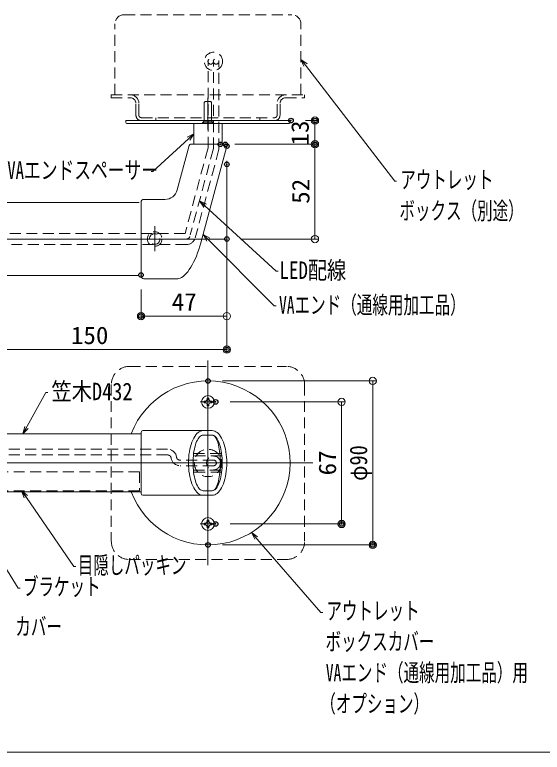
# Model space of a CAD drawing. Units: millimetres, scale not verified. Extents: x -1002 to 998, y -692 to 692.
# Drawn here: x 339.9 to 629.1, y -230.8 to 173.9 of the extents above; entities that cross this region are included whole.
import ezdxf
from ezdxf.enums import TextEntityAlignment as Align

# ---------------------------------------------------------------- set-up
doc = ezdxf.new("R2010")
doc.units = ezdxf.units.MM
doc.header["$LTSCALE"] = 5
doc.header["$PDMODE"] = 32
doc.header["$PDSIZE"] = 2.5
doc.linetypes.add('CHAIN2', pattern=[12, 9, -1, 1, -1])
doc.linetypes.add('DASHED1', pattern=[1.8, 1.2, -0.6])
for name, color, linetype, lineweight in [('0-0_zumenwaku', 6, 'Continuous', 9), ('0-2_center', 5, 'Continuous', 9), ('0-3_1', 3, 'Continuous', 9), ('0-4_sunpou', 1, 'Continuous', 9), ('0-5_0', 7, 'Continuous', 9), ('0-7_02壁', 1, 'Continuous', 9), ('0-9_CSLAYER1', 3, 'Continuous', 9), ('0-A_GRE_SSD', 134, 'DASHED1', 9), ('0-B_05製品投影', 4, 'Continuous', 9), ('0-C_6', 5, 'DASHED1', 9), ('0-D_CYA_M', 4, 'Continuous', 9), ('0-E_ナベ小ネジ', 7, 'Continuous', 9), ('1-0_BLU_SSD', 134, 'DASHED1', 9), ('1-2_RED_SSD', 7, 'DASHED1', 9), ('1-8_4', 6, 'DASHED1', 9), ('2-1_08文字', 2, 'Continuous', 9)]:
    doc.layers.add(name, color=color, linetype=linetype, lineweight=lineweight)
doc.layers.add('0-6_DEFPOINTS', color=7, linetype='Continuous')
doc.styles.add('ＭＳ ゴシック', font='')
doc.styles.get('ＭＳ ゴシック').set_extended_font_data('MS Gothic')

# ---------------------------------------------------------------- blocks, each defined once
blk = doc.blocks.new('_ORIGIN')
at = {"layer": '0-5_0', "color": 1}
blk.add_line((0, 0), (-5, 0), dxfattribs=at)
blk.add_circle((0, 0), 2.5, dxfattribs=at)
blk = doc.blocks.new('首下ｻﾗ特小ﾈｼﾞL12用')
at = {"layer": '0-5_0'}
for p, q in [((22.51, 0), (-64.08, 0)), ((-51.5, 10), (-53.5, 8)), ((-53.5, 8), (-53.5, -8)), ((0, 10), (-51.5, 10)), ((0, 10), (0, -10)), ((-53.5, -8), (-51.5, -10)), ((0, -10), (-51.5, -10))]:
    blk.add_line(p, q, dxfattribs=at)
blk = doc.blocks.new('頭部ｻﾗ特')
at = {"layer": '0-5_0'}
for p, q in [((0, 10), (5, 15)), ((0, 10), (0, -10)), ((5, 15), (5, -15)), ((6.5, 15), (5, 15)), ((6.5, 15), (6.5, -15)), ((0, -10), (5, -15)), ((6.5, -15), (5, -15))]:
    blk.add_line(p, q, dxfattribs=at)
blk = doc.blocks.new('Kｻﾗ特M4X12小ﾈｼﾞ')
at = {"layer": '0-5_0'}
for name in ['首下ｻﾗ特小ﾈｼﾞL12用', '頭部ｻﾗ特']:
    blk.add_blockref(name, (-6.5, 0), dxfattribs=at)
blk = doc.blocks.new('_Open30')
at = {"layer": '0-4_sunpou', "color": 7}
blk.add_line((0, 0), (-5, 0), dxfattribs=at)
blk.add_lwpolyline([(-5, 1.34), (0, 0), (-5, -1.34)], dxfattribs=at)

msp = doc.modelspace()

# ---------------------------------------------------------------- linework, layer by layer
at = {"layer": '0-0_zumenwaku'}
msp.add_line((-1002.258, -230.827), (642.742, -230.827), dxfattribs=at)
at = {"layer": '0-2_center'}
for p, q in [((416.579, 44.176), (416.579, 57.848)), ((-408.062, 50.847), (456.144, 50.847)), ((445.798, -15.877), (445.798, -128.214)), ((-408.893, -72.046), (503.374, -72.046))]:
    msp.add_line(p, q, dxfattribs=at)
at = {"layer": '0-3_1'}
for p, q in [((136.172, 70.847), (408.133, 70.847)), ((136.172, 30.847), (408.133, 30.847)), ((409.079, -56.046), (135.172, -56.046)), ((135.172, -87.849), (409.079, -87.849))]:
    msp.add_line(p, q, dxfattribs=at)
at = {"layer": '0-4_sunpou'}
for p, q in [((499.272, 115.847), (506.47, 115.847)), ((504.47, 106.847), (504.47, 111.847)), ((460.589, 102.847), (506.47, 102.847)), ((463.322, 102.847), (506.47, 102.847)), ((504.47, 54.847), (504.47, 98.847)), ((456.122, 93.84), (456.122, -11.841)), ((456.122, 83.84), (456.122, 6.557)), ((464.122, 50.847), (506.47, 50.847)), ((409.079, 23.097), (409.079, 6.557)), ((452.122, 8.557), (413.079, 8.557)), ((310.144, -9.841), (452.122, -9.841))]:
    msp.add_line(p, q, dxfattribs=at)
at = {"layer": '0-5_0', "linetype": 'DASHED1'}
for radius in [4, 2.9]:
    msp.add_circle((416.579, 50.847), radius, dxfattribs=at)
at = {"layer": '0-6_DEFPOINTS'}
for p in [(491.272, 115.847), (504.47, 115.847), (452.589, 102.847), (455.322, 102.847), (456.122, 101.84), (504.47, 102.847), (456.122, 91.84), (456.122, 50.847), (409.079, 31.097), (409.079, 8.557), (456.122, -9.841), (445.798, -27.046), (449.998, -38.546), (449.998, -105.546), (519.081, -105.546), (445.798, -117.046), (536.124, -117.046)]:
    msp.add_point(p, dxfattribs=at)
at = {"layer": '0-7_02壁'}
for p, q in [((453.798, -27.046), (538.124, -27.046)), ((536.124, -31.046), (536.124, -113.046)), ((457.998, -38.546), (521.081, -38.546)), ((519.081, -42.546), (519.081, -101.546)), ((457.998, -105.546), (521.081, -105.546)), ((453.798, -117.046), (538.124, -117.046))]:
    msp.add_line(p, q, dxfattribs=at)
at = {"layer": '0-9_CSLAYER1'}
for p, q in [((428.944, 77.785), (435.501, 102.254)), ((436.273, 102.847), (455.322, 102.847)), ((456.095, 101.84), (441.877, 48.776)), ((409.079, 30.597), (409.079, 71.097)), ((410.579, 72.597), (422.183, 72.597)), ((429.283, 29.097), (410.579, 29.097)), ((409.079, -88.796), (409.079, -55.296)), ((410.079, -54.296), (445.622, -54.296)), ((443.122, -54.296), (448.122, -54.296)), ((445.622, -89.796), (410.079, -89.796)), ((448.122, -89.796), (443.122, -89.796))]:
    msp.add_line(p, q, dxfattribs=at)
for points in [[(441.877, 48.777), (441.342, 46.898), (440.752, 45.048), (440.112, 43.243), (439.426, 41.495), (438.701, 39.819), (437.94, 38.227), (437.151, 36.73), (436.339, 35.341), (435.511, 34.07), (434.672, 32.927), (433.829, 31.92), (432.988, 31.057), (432.156, 30.345), (431.34, 29.789), (430.545, 29.393), (429.777, 29.161), (429.043, 29.093), (428.936, 29.097)], [(448.122, -89.796), (448.819, -89.728), (449.511, -89.526), (450.193, -89.191), (450.858, -88.725), (451.503, -88.133), (452.122, -87.418), (452.711, -86.586), (453.264, -85.643), (453.779, -84.597), (454.251, -83.455), (454.675, -82.227), (455.05, -80.921), (455.373, -79.547), (455.64, -78.117), (455.85, -76.64), (456.001, -75.128), (456.092, -73.593), (456.122, -72.046), (456.092, -70.499), (456.001, -68.963), (455.85, -67.452), (455.64, -65.975), (455.373, -64.544), (455.05, -63.171), (454.675, -61.865), (454.251, -60.636), (453.779, -59.495), (453.264, -58.448), (452.711, -57.506), (452.122, -56.674), (451.503, -55.959), (450.858, -55.366), (450.193, -54.9), (449.511, -54.565), (448.819, -54.363), (448.122, -54.296)]]:
    msp.add_lwpolyline(points, dxfattribs=at)
for centre, radius, start, end in [((436.273, 102.047), 0.8, 90, 165), ((455.322, 102.047), 0.8, 345, 90), ((422.183, 79.597), 7, 270, 345), ((410.579, 71.097), 1.5, 90, 180), ((410.579, 30.597), 1.5, 180, 270), ((410.079, -55.296), 1, 90, 180), ((410.079, -88.796), 1, 180, 270)]:
    msp.add_arc(centre, radius, start, end, dxfattribs=at)
at = {"layer": '0-A_GRE_SSD'}
for p, q in [((445.822, 100.897), (445.822, 148.347)), ((448.822, 100.502), (448.822, 148.347)), ((451.822, 100.107), (451.822, 148.347)), ((445.822, 100.897), (433.215, 53.847)), ((448.822, 100.502), (436.113, 53.071)), ((451.822, 100.107), (438.812, 51.553)), ((433.215, 53.847), (142.655, 53.847)), ((433.983, 50.847), (144.426, 50.847)), ((433.983, 47.847), (146.414, 47.847)), ((318.644, -64.546), (423.63, -64.546)), ((318.644, -67.646), (423.642, -67.646)), ((448.896, -70.496), (430.517, -70.496)), ((448.896, -73.596), (430.53, -73.596))]:
    msp.add_line(p, q, dxfattribs=at)
for centre, radius, start, end in [((433.983, 52.847), 2, 270, 345), ((433.983, 52.847), 5, 270, 345), ((423.63, -69.546), 5, 5.15855, 90), ((423.642, -69.646), 2, 359.86524, 90), ((430.53, -68.596), 5, 192.17749, 270), ((430.517, -68.496), 2, 197.4708, 270), ((448.896, -72.046), 1.55, 270, 90)]:
    msp.add_arc(centre, radius, start, end, dxfattribs=at)
at = {"layer": '0-B_05製品投影'}
for p, q in [((490.798, 115.847), (400.798, 115.847)), ((400.798, 114.747), (400.798, 115.847)), ((490.298, 114.247), (401.298, 114.247)), ((453.59, 114.247), (438.115, 114.247)), ((438.115, 114.247), (438.115, 102.847)), ((453.59, 114.247), (453.59, 102.847)), ((490.798, 114.747), (490.798, 115.847))]:
    msp.add_line(p, q, dxfattribs=at)
for centre, start, end in [((401.298, 114.747), 180, 270), ((490.298, 114.747), 270, 0)]:
    msp.add_arc(centre, 0.5, start, end, dxfattribs=at)
at = {"layer": '0-C_6'}
for p, q in [((448.122, -56.796), (443.122, -56.796)), ((453.439, -68.143), (437.805, -68.143)), ((437.939, -66.946), (453.305, -66.946)), ((437.805, -75.946), (453.439, -75.946)), ((453.305, -77.146), (437.939, -77.146)), ((443.122, -87.296), (448.122, -87.296))]:
    msp.add_line(p, q, dxfattribs=at)
for points in [[(443.122, -54.296), (442.425, -54.363), (441.733, -54.565), (441.052, -54.9), (440.386, -55.366), (439.741, -55.959), (439.122, -56.674), (438.534, -57.506), (437.98, -58.448), (437.465, -59.495), (436.994, -60.636), (436.569, -61.865), (436.194, -63.171), (435.872, -64.544), (435.605, -65.975), (435.395, -67.452), (435.244, -68.963), (435.153, -70.499), (435.122, -72.046), (435.153, -73.593), (435.244, -75.128), (435.395, -76.64), (435.605, -78.117), (435.872, -79.547), (436.194, -80.921), (436.569, -82.227), (436.994, -83.455), (437.465, -84.597), (437.98, -85.643), (438.534, -86.586), (439.122, -87.418), (439.741, -88.133), (440.386, -88.725), (441.052, -89.191), (441.733, -89.526), (442.425, -89.728), (443.122, -89.796)], [(443.122, -56.796), (442.643, -56.854), (442.167, -57.027), (441.699, -57.315), (441.241, -57.715), (440.798, -58.224), (440.372, -58.839), (439.967, -59.554), (439.587, -60.363), (439.233, -61.262), (438.909, -62.243), (438.617, -63.299), (438.359, -64.421), (438.137, -65.601), (437.954, -66.83), (437.81, -68.099), (437.706, -69.398), (437.643, -70.717), (437.622, -72.046), (437.643, -73.375), (437.706, -74.694), (437.81, -75.993), (437.954, -77.261), (438.137, -78.491), (438.359, -79.671), (438.617, -80.793), (438.909, -81.848), (439.233, -82.829), (439.587, -83.728), (439.967, -84.538), (440.372, -85.253), (440.798, -85.867), (441.241, -86.376), (441.699, -86.776), (442.167, -87.064), (442.643, -87.238), (443.122, -87.296)], [(448.122, -87.296), (448.602, -87.238), (449.077, -87.064), (449.546, -86.776), (450.003, -86.376), (450.447, -85.867), (450.872, -85.253), (451.277, -84.538), (451.657, -83.728), (452.011, -82.829), (452.335, -81.848), (452.627, -80.793), (452.885, -79.671), (453.107, -78.491), (453.29, -77.261), (453.435, -75.993), (453.539, -74.694), (453.601, -73.375), (453.622, -72.046), (453.601, -70.717), (453.539, -69.398), (453.435, -68.099), (453.29, -66.83), (453.107, -65.601), (452.885, -64.421), (452.627, -63.299), (452.335, -62.243), (452.011, -61.262), (451.657, -60.363), (451.277, -59.554), (450.872, -58.839), (450.447, -58.224), (450.003, -57.715), (449.546, -57.315), (449.077, -57.027), (448.602, -56.854), (448.122, -56.796)], [(448.122, -87.296), (448.514, -87.238), (448.904, -87.064), (449.287, -86.776), (449.661, -86.376), (450.024, -85.867), (450.372, -85.253), (450.703, -84.538), (451.015, -83.728), (451.304, -82.829), (451.569, -81.848), (451.808, -80.793), (452.019, -79.671), (452.201, -78.491), (452.351, -77.261), (452.469, -75.993), (452.554, -74.694), (452.605, -73.375), (452.622, -72.046), (452.605, -70.717), (452.554, -69.398), (452.469, -68.099), (452.351, -66.83), (452.201, -65.601), (452.019, -64.421), (451.808, -63.299), (451.569, -62.243), (451.304, -61.262), (451.015, -60.363), (450.703, -59.554), (450.372, -58.839), (450.024, -58.224), (449.661, -57.715), (449.287, -57.315), (448.904, -57.027), (448.514, -56.854), (448.122, -56.796)]]:
    msp.add_lwpolyline(points, dxfattribs=at)
msp.add_circle((448.822, -72.046), 3.8, dxfattribs=at)
at = {"layer": '0-D_CYA_M'}
msp.add_arc((445.798, -72.046), 45, 200.55992, 159.1725, dxfattribs=at)
at = {"layer": '0-E_ナベ小ネジ', "linetype": 'CHAIN2'}
for p, q in [((445.798, -42.746), (445.798, -34.346)), ((449.998, -38.546), (441.598, -38.546)), ((445.798, -109.746), (445.798, -101.346)), ((449.998, -105.546), (441.598, -105.546))]:
    msp.add_line(p, q, dxfattribs=at)
at = {"layer": '0-E_ナベ小ネジ'}
for p, q in [((443.698, -38.046), (443.698, -39.046)), ((444.423, -38.046), (443.698, -38.046)), ((443.698, -39.046), (444.423, -39.046)), ((445.298, -36.446), (445.298, -37.171)), ((446.298, -36.446), (445.298, -36.446)), ((445.298, -39.921), (445.298, -40.646)), ((446.298, -37.171), (446.298, -36.446)), ((446.298, -40.646), (446.298, -39.921)), ((447.898, -38.046), (447.173, -38.046)), ((447.173, -39.046), (447.898, -39.046)), ((447.898, -39.046), (447.898, -38.046)), ((445.298, -40.646), (446.298, -40.646)), ((443.698, -105.046), (443.698, -106.046)), ((444.423, -105.046), (443.698, -105.046)), ((445.298, -103.446), (445.298, -104.171)), ((446.298, -103.446), (445.298, -103.446)), ((446.298, -104.171), (446.298, -103.446)), ((447.898, -105.046), (447.173, -105.046)), ((447.898, -106.046), (447.898, -105.046)), ((443.698, -106.046), (444.423, -106.046)), ((445.298, -106.921), (445.298, -107.646)), ((445.298, -107.646), (446.298, -107.646)), ((446.298, -107.646), (446.298, -106.921)), ((447.173, -106.046), (447.898, -106.046))]:
    msp.add_line(p, q, dxfattribs=at)
for centre in [(445.798, -38.546), (445.798, -105.546)]:
    msp.add_circle(centre, 3.5, dxfattribs=at)
for centre, start, end in [((444.423, -37.171), 270, 0), ((444.423, -39.921), 0, 90), ((447.173, -37.171), 180, 270), ((447.173, -39.921), 90, 180), ((444.423, -104.171), 270, 0), ((447.173, -104.171), 180, 270), ((444.423, -106.921), 0, 90), ((447.173, -106.921), 90, 180)]:
    msp.add_arc(centre, 0.875, start, end, dxfattribs=at)
at = {"layer": '1-0_BLU_SSD'}
for p, q in [((399.798, 173.947), (491.798, 173.947)), ((394.798, 129.947), (394.798, 168.947)), ((496.798, 129.947), (496.798, 168.947)), ((498.798, 128.347), (498.798, 129.947)), ((392.798, 128.347), (403.298, 128.347)), ((488.298, 128.347), (498.798, 128.347)), ((406.298, 118.847), (406.298, 125.347)), ((407.898, 118.847), (407.898, 125.347)), ((483.698, 118.847), (483.698, 125.347)), ((485.298, 118.847), (485.298, 125.347)), ((409.298, 117.447), (482.298, 117.447)), ((417.298, 117.447), (417.298, 115.847)), ((474.298, 117.447), (474.298, 115.847)), ((409.298, 115.847), (482.298, 115.847)), ((402.798, -19.046), (488.798, -19.046)), ((392.798, -29.046), (392.798, -115.046)), ((498.798, -29.046), (498.798, -115.046)), ((402.798, -125.046), (488.798, -125.046))]:
    msp.add_line(p, q, dxfattribs=at)
msp.add_lwpolyline([(392.798, 128.347), (392.798, 129.947), (498.798, 129.947)], dxfattribs=at)
for centre, radius in [((448.798, 148.347), 5), ((447.298, 148.347), 1.5), ((450.298, 148.347), 1.5), ((445.798, -72.046), 7.5)]:
    msp.add_circle(centre, radius, dxfattribs=at)
for centre, radius, start, end in [((399.798, 168.947), 5, 90, 180), ((491.798, 168.947), 5, 0, 90), ((403.298, 125.347), 4.6, 0, 90), ((488.298, 125.347), 4.6, 90, 180), ((403.298, 125.347), 3, 0, 90), ((488.298, 125.347), 3, 90, 180), ((409.298, 118.847), 3, 180, 270), ((409.298, 118.847), 1.4, 180, 270.00799), ((482.298, 118.847), 3, 270, 0), ((482.298, 118.847), 1.4, 269.99201, 0), ((402.798, -29.046), 10, 90, 180), ((488.798, -29.046), 10, 0, 90), ((402.798, -115.046), 10, 180, 270), ((488.798, -115.046), 10, 270, 0)]:
    msp.add_arc(centre, radius, start, end, dxfattribs=at)
at = {"layer": '1-2_RED_SSD'}
for p, q in [((408.281, -76.906), (319.921, -76.906)), ((408.281, -76.906), (408.281, -87.322)), ((408.281, -87.322), (319.921, -87.322))]:
    msp.add_line(p, q, dxfattribs=at)
at = {"layer": '2-1_08文字', "color": 1}
for points in [[(549.237, 82.609), (548.237, 82.609), (497.415, 148.66)], [(414.575, 87.842), (415.575, 87.842), (437.364, 107.887)], [(484.258, 33.127), (483.258, 33.127), (441.968, 71.173)], [(483.101, 14.261), (482.101, 14.261), (443.833, 52.63)], [(357.932, -33.423), (356.932, -33.423), (344.772, -55.19)], [(373.282, -128.85), (372.282, -128.85), (344.214, -88.136)], [(342.773, -140.746), (341.773, -140.746), (319.19, -104.591)], [(508.734, -154.042), (507.734, -154.042), (470.243, -110.996)]]:
    msp.add_lwpolyline(points, dxfattribs=at)

# ---------------------------------------------------------------- block references
at = {"layer": '0-4_sunpou', "xscale": 0.8, "yscale": 0.8}
for p, rotation in [((504.47, 115.847), 90), ((504.47, 102.847), 270), ((504.47, 102.847), 90), ((504.47, 50.847), 270), ((409.079, 8.557), 180)]:
    msp.add_blockref('_ORIGIN', p, dxfattribs=dict(at, rotation=rotation))
for p in [(456.122, 8.557), (456.122, -9.841)]:
    msp.add_blockref('_ORIGIN', p, dxfattribs=at)
at = {"layer": '0-7_02壁', "xscale": 0.8, "yscale": 0.8}
for p, rotation in [((536.124, -27.046), 90), ((519.081, -38.546), 90), ((519.081, -105.546), 270), ((536.124, -117.046), 270)]:
    msp.add_blockref('_ORIGIN', p, dxfattribs=dict(at, rotation=rotation))
at = {"layer": '1-8_4', "xscale": 0.2, "yscale": 0.2, "rotation": 270}
msp.add_blockref('Kｻﾗ特M4X12小ﾈｼﾞ', (445.798, 114.247), dxfattribs=at)
at = {"layer": '2-1_08文字', "xscale": 0.8, "yscale": 0.8}
for p, rotation in [((496.798, 149.447), 128.11627), ((438.115, 108.547), 41.33354), ((441.224, 71.842), 138.02374), ((443.118, 53.329), 135.66252), ((344.254, -56.046), 238.84207), ((343.633, -87.322), 125.52562), ((469.576, -110.25), 131.80264)]:
    msp.add_blockref('_Open30', p, dxfattribs=dict(at, rotation=rotation))

# ---------------------------------------------------------------- texts
at = {"layer": '0-4_sunpou', "color": 2, "style": 'ＭＳ ゴシック', "width": 1.05}
for s, p in [('13', (503.932, 102.18)), ('52', (504.32, 70.18))]:
    msp.add_text(s, height=9.604, rotation=90, dxfattribs=at).set_placement(p, align=Align.BOTTOM_LEFT)
for s, p in [('47', (425.934, 8.706)), ('150', (370.633, -9.692))]:
    msp.add_text(s, height=9.604, dxfattribs=at).set_placement(p, align=Align.BOTTOM_LEFT)
at = {"layer": '0-7_02壁', "color": 2, "style": 'ＭＳ ゴシック'}
for s, width, p in [('φ90', 0.85, (535.975, -81.879)), ('67', 1.05, (518.931, -78.879))]:
    msp.add_text(s, height=9.604, rotation=90, dxfattribs=dict(at, width=width)).set_placement(p, align=Align.BOTTOM_LEFT)
at = {"layer": '2-1_08文字', "style": 'ＭＳ ゴシック'}
for s, height, width, p in [('VAエンドスペーサー', 9.621, 0.7, (335.766, 80.992)), ('アウトレット', 9.604, 0.65, (551.237, 75.758)), ('ボックス（別途）', 9.604, 0.65, (550.782, 58.691)), ('LED配線', 9.604, 0.8, (484.924, 26.064)), ('VAエンド（通線用加工品）', 9.621, 0.65, (484.767, 7.01)), ('笠木D432', 9.604, 0.85, (359.932, -40.473)), ('目隠しパッキン', 9.604, 0.65, (374.379, -135.861)), ('ブラケット', 9.604, 0.65, (344.329, -147.596)), ('アウトレット', 9.604, 0.65, (510.734, -160.893)), ('カバー', 9.604, 0.65, (340.156, -169.51)), ('ボックスカバー', 9.604, 0.65, (510.279, -177.743)), ('VAエンド（通線用加工品）用', 9.621, 0.65, (510.401, -194.809)), ('（オプション）', 9.604, 0.65, (507.374, -211.876))]:
    msp.add_text(s, height=height, dxfattribs=dict(at, width=width)).set_placement(p, align=Align.BOTTOM_LEFT)

doc.saveas('drawing.dxf')
